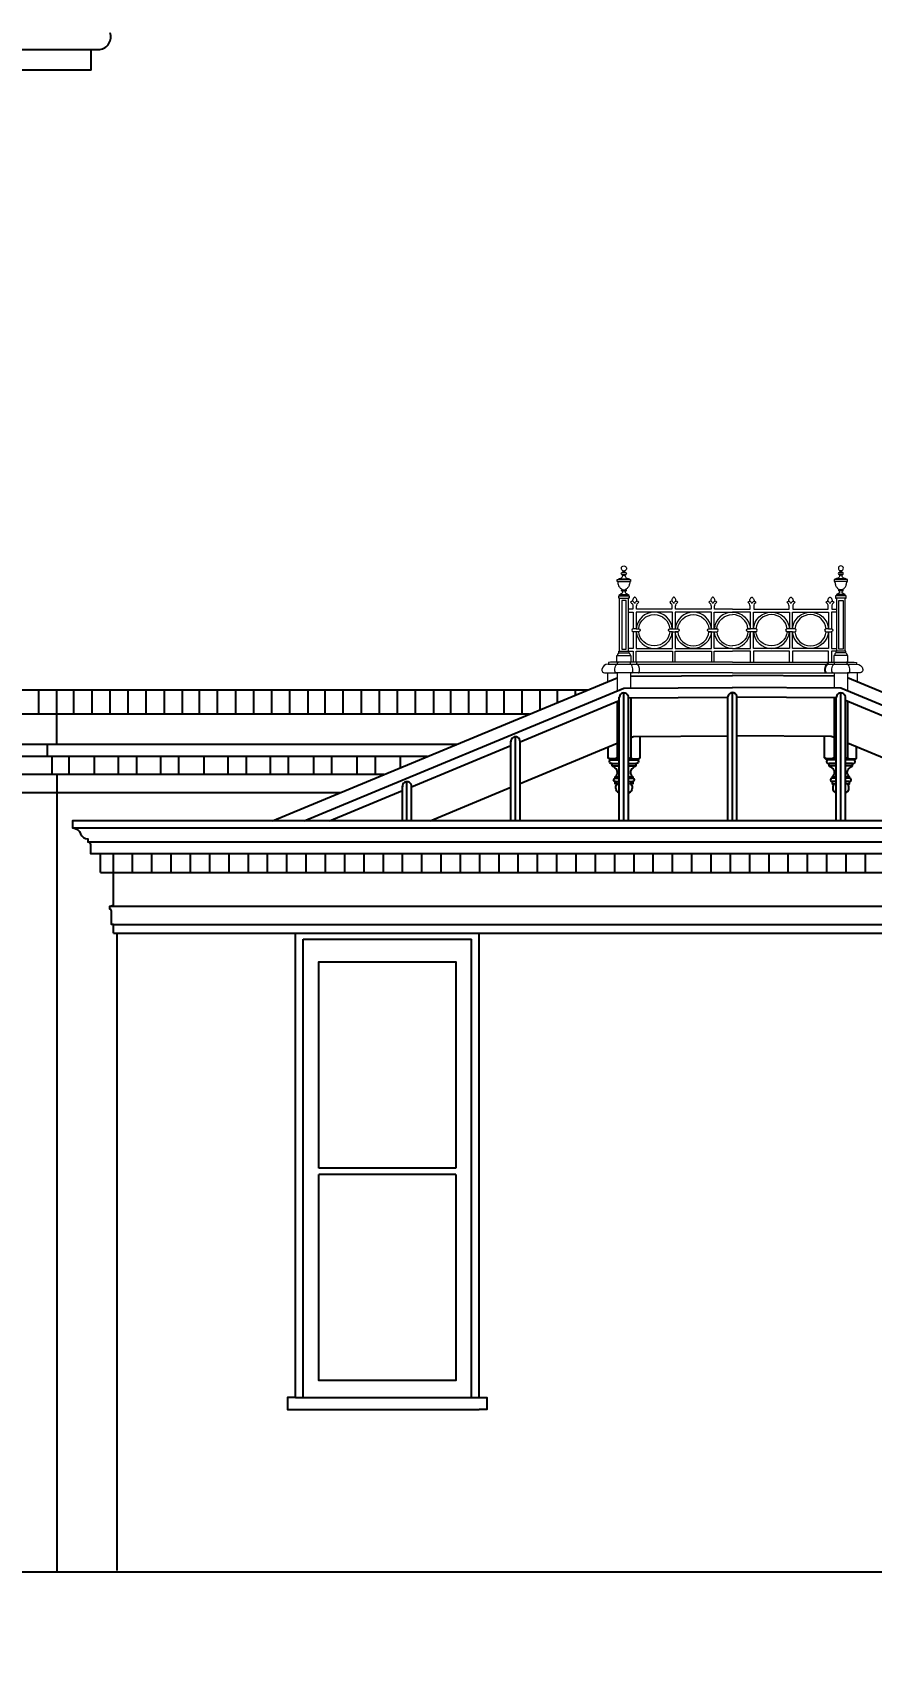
# Model space of a CAD drawing. Header units: millimetres. Extents: x -5841 to 140562, y 1006 to 102310.
# Drawn here: x 37418 to 40897, y 22176 to 28960 of the extents above; entities that cross this region are included whole.
import ezdxf

# ---------------------------------------------------------------- set-up
doc = ezdxf.new("R2010")
doc.units = ezdxf.units.MM
doc.header["$LTSCALE"] = 10
doc.layers.add('40 - Detail Outline', color=142, linetype='Continuous')
doc.layers.add('CONCEPT HOUSE', color=7, linetype='Continuous')
doc.styles.add('1-20', font='romans.shx', dxfattribs={"width": 0.8, "height": 35})
doc.styles.get("Standard").update_dxf_attribs({"font": 'arial.ttf'})
doc.dimstyles.new('1-20', dxfattribs={"dimtxt": 35, "dimasz": 40, "dimexe": 40, "dimexo": 40, "dimgap": 40, "dimtad": 1, "dimdec": 0, "dimzin": 0, "dimdsep": 46, "dimtxsty": '1-20', "dimblk": 'OBLIQUE', "dimcen": 40, "dimdle": 40, "dimclrd": 251, "dimclre": 251, "dimclrt": 251, "dimadec": 0, "dimazin": 0, "dimtfac": 1, "dimtdec": 0, "dimtix": 1, "dimtmove": 1, "dimatfit": 3, "dimfxl": 1, "dimtolj": 1, "dimtzin": 0, "dimlwd": 25, "dimarcsym": 0})
doc.dimstyles.get("Standard").update_dxf_attribs({"dimtxt": 0.18, "dimasz": 0.18, "dimexe": 0.18, "dimexo": 0.0625, "dimgap": 0.09, "dimtad": 0, "dimtih": 1, "dimtoh": 1, "dimdec": 4, "dimzin": 0, "dimdsep": 46, "dimtxsty": 'Standard', "dimcen": 0.09, "dimadec": 0, "dimazin": 0, "dimtfac": 1, "dimtdec": 4, "dimtofl": 0, "dimtmove": 0, "dimatfit": 3, "dimfxl": 1, "dimtolj": 1, "dimtzin": 0, "dimarcsym": 0})

# ---------------------------------------------------------------- blocks, each defined once
blk = doc.blocks.new('*D')
at = {"color": 0}
for p, q in [((14813.8, 14384.4), (14813.8, 14508.2)), ((14813.8, 14508), (15071.8, 14508)), ((15073, 14508), (15331, 14508)), ((15331, 14384.4), (15331, 14508.2))]:
    blk.add_line(p, q, dxfattribs=at)
for points in [[(14813.8, 14508), (14814, 14508), (14814, 14508)], [(15331, 14508), (15330.8, 14508), (15330.8, 14508)]]:
    blk.add_solid(points, dxfattribs=at)
at = {"layer": 'CONCEPT HOUSE', "color": 0}
for p, q in [((62787.2, 65689.7), (62787.2, 58835.1)), ((63893.6, 65649.7), (62747.2, 65649.7)), ((62773.1, 65663.8), (62801.4, 65635.5)), ((62787.2, 62262.4), (62670.6, 62535.3)), ((63893.6, 58875.1), (62747.2, 58875.1)), ((62773.1, 58889.2), (62801.4, 58861)), ((11738.8, 15660), (12011.7, 15776.6)), ((9049.6, 15645.8), (9077.9, 15674.1)), ((9063.8, 15243.5), (9063.8, 15700)), ((14399.6, 15645.8), (14427.9, 15674.1)), ((14413.8, 15243.5), (14413.8, 15700)), ((14453.8, 15660), (9023.8, 15660)), ((7253.9, 14134.3), (6767.7, 14134.3)), ((6793.6, 14148.5), (6821.8, 14120.2)), ((6807.7, 14174.3), (6807.7, 8989.3)), ((6807.7, 11581.8), (6691.1, 11854.8)), ((18838.8, 9698.7), (19111.7, 9815.4)), ((15149.6, 9684.6), (15177.9, 9712.9)), ((15163.8, 9419.3), (15163.8, 9738.7)), ((22499.6, 9684.6), (22527.9, 9712.9)), ((22513.8, 9338.9), (22513.8, 9738.7)), ((15123.8, 9698.7), (22553.8, 9698.7)), ((7253.9, 9029.3), (6767.7, 9029.3)), ((6793.6, 9043.5), (6821.8, 9015.2)), ((9463.8, 7725.3), (9463.8, 6739)), ((22863.8, 7725.3), (22863.8, 6739)), ((16163.8, 6779), (16494.9, 6895.6)), ((9449.6, 6764.8), (9477.9, 6793.1)), ((22849.6, 6764.8), (22877.9, 6793.1)), ((9423.8, 6779), (22903.8, 6779))]:
    blk.add_line(p, q, dxfattribs=at)
at = {"color": 0, "insert": (15072.4, 14508), "char_height": 0.18, "attachment_point": 5}
blk.add_mtext('517.2008', dxfattribs=at)
at = {"layer": 'CONCEPT HOUSE', "color": 0, "char_height": 150, "attachment_point": 5, "rotation": 90}
for s, insert in [('6775', (62670.6, 62262.4)), ('5105', (6691.1, 11581.8))]:
    blk.add_mtext(s, dxfattribs=dict(at, insert=insert))
at = {"layer": 'CONCEPT HOUSE', "color": 0, "char_height": 150, "attachment_point": 5}
for s, insert in [('5350', (11738.8, 15776.6)), ('7350', (18838.8, 9815.4)), ('13400', (16163.8, 6895.6))]:
    blk.add_mtext(s, dxfattribs=dict(at, insert=insert))
blk = doc.blocks.new('_Oblique')
at = {"color": 0}
blk.add_line((-0.35, -0.35), (0.35, 0.35), dxfattribs=at)

msp = doc.modelspace()

# ---------------------------------------------------------------- linework, layer by layer
at = {"color": 140}
for q in [(37699.62598, 25558.15285), (37752.57263, 25478.15285)]:
    msp.add_line((37699.62598, 25478.15285), q, dxfattribs=at)
for points in [[(37752.57263, 25478.15285), (37832.57263, 25478.15285), (37832.57263, 25558.15285)], [(37832.57263, 25478.15285), (37912.57263, 25478.15285), (37912.57263, 25558.15285)], [(37912.57263, 25478.15285), (37992.57263, 25478.15285), (37992.57263, 25558.15285)], [(37992.57263, 25478.15285), (38072.57263, 25478.15285), (38072.57263, 25558.15285)], [(38072.57263, 25478.15285), (38152.57263, 25478.15285), (38152.57263, 25558.15285)], [(38152.57263, 25478.15285), (38232.57263, 25478.15285), (38232.57263, 25558.15285)], [(38232.57263, 25478.15285), (38312.57263, 25478.15285), (38312.57263, 25558.15285)], [(38312.57263, 25478.15285), (38392.57263, 25478.15285), (38392.57263, 25558.15285)], [(38392.57263, 25478.15285), (38472.57263, 25478.15285), (38472.57263, 25558.15285)], [(38472.57263, 25478.15285), (38552.57263, 25478.15285), (38552.57263, 25558.15285)], [(38552.57263, 25478.15285), (38632.57263, 25478.15285), (38632.57263, 25558.15285)], [(38632.57263, 25478.15285), (38712.57263, 25478.15285), (38712.57263, 25558.15285)], [(38712.57263, 25478.15285), (38792.57263, 25478.15285), (38792.57263, 25558.15285)], [(38792.57263, 25478.15285), (38872.57263, 25478.15285), (38872.57263, 25558.15285)], [(38872.57263, 25478.15285), (38952.57263, 25478.15285), (38952.57263, 25558.15285)], [(38952.57263, 25478.15285), (39032.57263, 25478.15285), (39032.57263, 25558.15285)], [(39032.57263, 25478.15285), (39112.57263, 25478.15285), (39112.57263, 25558.15285)], [(39112.57263, 25478.15285), (39192.57263, 25478.15285), (39192.57263, 25558.15285)], [(39192.57263, 25478.15285), (39272.57263, 25478.15285), (39272.57263, 25558.15285)], [(39272.57263, 25478.15285), (39352.57263, 25478.15285), (39352.57263, 25558.15285)], [(39352.57263, 25478.15285), (39432.57263, 25478.15285), (39432.57263, 25558.15285)], [(39432.57263, 25478.15285), (39512.57263, 25478.15285), (39512.57263, 25558.15285)], [(39512.57263, 25478.15285), (39592.57263, 25478.15285), (39592.57263, 25558.15285)], [(39592.57263, 25478.15285), (39672.57263, 25478.15285), (39672.57263, 25558.15285)], [(39672.57263, 25478.15285), (39752.57263, 25478.15285), (39752.57263, 25558.15285)], [(39752.57263, 25478.15285), (39832.57263, 25478.15285), (39832.57263, 25558.15285)], [(39832.57263, 25478.15285), (39912.57263, 25478.15285), (39912.57263, 25558.15285)], [(39912.57263, 25478.15285), (39992.57263, 25478.15285), (39992.57263, 25558.15285)], [(39992.57263, 25478.15285), (40072.57263, 25478.15285), (40072.57263, 25558.15285)], [(40072.57263, 25478.15285), (40152.57263, 25478.15285), (40152.57263, 25558.15285)], [(40152.57263, 25478.15285), (40232.57263, 25478.15285), (40232.57263, 25558.15285)], [(40232.57263, 25478.15285), (40312.57263, 25478.15285), (40312.57263, 25558.15285)], [(40312.57263, 25478.15285), (40392.57263, 25478.15285), (40392.57263, 25558.15285)], [(40392.57263, 25478.15285), (40472.57263, 25478.15285), (40472.57263, 25558.15285)], [(40472.57263, 25478.15285), (40552.57263, 25478.15285), (40552.57263, 25558.15285)], [(40552.57263, 25478.15285), (40632.57263, 25478.15285), (40632.57263, 25558.15285)], [(40632.57263, 25478.15285), (40712.57263, 25478.15285), (40712.57263, 25558.15285)], [(40712.57263, 25478.15285), (40792.57263, 25478.15285), (40792.57263, 25558.15285)], [(40792.57263, 25478.15285), (40872.57263, 25478.15285), (40872.57263, 25558.15285)], [(40872.57263, 25478.15285), (40952.57263, 25478.15285), (40952.57263, 25558.15285)]]:
    msp.add_lwpolyline(points, dxfattribs=at)
at = {"layer": '40 - Detail Outline', "color": 140, "linetype": 'Continuous', "lineweight": 5, "transparency": 33554572}
msp.add_line((39805.06679, 26342.81414), (40835.98434, 26342.81414), dxfattribs=at)
at = {"layer": '40 - Detail Outline', "color": 140, "linetype": 'Continuous', "lineweight": 5, "transparency": 33554687}
for p, q in [((39803.02556, 26306.83696), (39803.02556, 26268.94647)), ((39842.56615, 26306.83696), (39842.56615, 26231.2051)), ((39898.48498, 26306.83696), (39898.48498, 26242.77959)), ((40742.56615, 26306.83696), (40742.56615, 26242.77959)), ((40798.48498, 26306.83696), (40798.48498, 26231.2051)), ((40838.02556, 26306.83696), (40838.02556, 26268.94647))]:
    msp.add_line(p, q, dxfattribs=at)
at = {"layer": '40 - Detail Outline', "color": 140, "ltscale": 10}
for p, q in [((39821.71132, 25930.49628), (39851.524, 25930.49628)), ((39821.71132, 25920.49628), (39851.53099, 25920.49628)), ((39889.74944, 25930.49628), (39919.71132, 25930.49628)), ((39889.75661, 25920.49628), (39919.71132, 25920.49628)), ((40751.30169, 25930.49628), (40721.3398, 25930.49628)), ((40751.29452, 25920.49628), (40721.3398, 25920.49628)), ((40819.3398, 25920.49628), (40789.52014, 25920.49628)), ((40819.3398, 25930.49628), (40789.52713, 25930.49628)), ((39834.46132, 25875.99628), (39851.56208, 25875.99628)), ((39834.46132, 25869.49628), (39851.56662, 25869.49628)), ((39834.46132, 25855.49628), (39851.5764, 25855.49628)), ((39889.56207, 25875.99628), (39906.96132, 25875.99628)), ((39889.56661, 25869.49628), (39906.96132, 25869.49628)), ((39889.5764, 25855.49628), (39906.96132, 25855.49628)), ((40751.48905, 25875.99628), (40734.0898, 25875.99628)), ((40751.48451, 25869.49628), (40734.0898, 25869.49628)), ((40751.47473, 25855.49628), (40734.0898, 25855.49628)), ((40806.5898, 25855.49628), (40789.47472, 25855.49628)), ((40806.5898, 25869.49628), (40789.48451, 25869.49628)), ((40806.5898, 25875.99628), (40789.48905, 25875.99628)), ((39844.46132, 25846.49628), (39851.58269, 25846.49628)), ((40796.5898, 25846.49628), (40789.46843, 25846.49628))]:
    msp.add_line(p, q, dxfattribs=at)
at = {"layer": '40 - Detail Outline', "color": 140, "linetype": 'Continuous', "lineweight": 5, "transparency": 33554572}
for points in [[(39841.52556, 26350.83696), (39841.52556, 26377.83696), (39844.52556, 26377.83696, -0.051099299), (39844.98141, 26382.2857, -0.0649481017), (39846.13648, 26385.61513, -0.1042029418), (39848.1624, 26388.16546, -0.1747045212), (39850.02556, 26388.83696), (39850.02556, 26395.83696), (39852.52556, 26395.83696), (39852.52556, 26615.83696), (39849.02556, 26615.83696), (39849.02556, 26625.83696), (39852.02556, 26625.83696), (39852.02556, 26630.83696), (39856.02556, 26630.83696, -0.1398891526), (39856.53827, 26632.63363, -0.1071181112), (39858.22226, 26634.37249, -0.0542054241), (39859.76386, 26635.17447), (39862.34013, 26636.17784, 0.5881687976), (39863.52556, 26644.83696), (39861.52556, 26646.33696, -0.7207592201), (39863.02556, 26650.83696), (39863.05465, 26650.83696, 0.808511983), (39863.38229, 26652.36679, -0.0280986805), (39861.64312, 26653.2681, -0.106841581), (39853.20145, 26661.08822, -0.082313939), (39847.99666, 26671.96082, -0.0706700049), (39846.02556, 26685.83696), (39843.02556, 26685.83696), (39843.02556, 26692.83696), (39849.02556, 26692.83696), (39849.02556, 26696.83696, 0.0823704031), (39855.6717, 26697.93933, 0.090290397), (39861.04638, 26700.93746, 0.1043382387), (39864.78794, 26705.62203, 0.1170359308), (39866.02556, 26710.83696), (39863.52556, 26710.83696), (39863.52556, 26714.83696, -1), (39863.52556, 26722.83696, 0.1321725158), (39865.1628, 26723.27745, 0.1066644687), (39866.70754, 26724.68276, 0.0833236237), (39867.66437, 26726.64428, 0.0720181087), (39868.02556, 26729.13892, -8.2792156108), (39873.02556, 26729.13892, 0.0720181087), (39873.38675, 26726.64428, 0.0833236237), (39874.34358, 26724.68276, 0.1066644687), (39875.88833, 26723.27745, 0.1321725158), (39877.52556, 26722.83696, -1), (39877.52556, 26714.83696), (39877.52556, 26710.83696), (39875.02556, 26710.83696, 0.1170359308), (39876.26318, 26705.62203, 0.1043382387), (39880.00475, 26700.93746, 0.090290397), (39885.37942, 26697.93933, 0.0823704031), (39892.02556, 26696.83696), (39892.02556, 26692.83696), (39898.02556, 26692.83696), (39898.02556, 26685.83696), (39895.02556, 26685.83696, -0.0706700049), (39893.05446, 26671.96082, -0.082313939), (39887.84968, 26661.08822, -0.106841581), (39879.408, 26653.2681, -0.0280986805), (39877.66884, 26652.36679, 0.8085119831), (39877.99647, 26650.83696), (39878.02556, 26650.83696, -0.7207592201), (39879.52556, 26646.33696), (39877.52556, 26644.83696, 0.5881687976), (39878.71099, 26636.17784), (39881.28726, 26635.17447, -0.0542054241), (39882.82886, 26634.37249, -0.1071181112), (39884.51286, 26632.63363, -0.1398891526), (39885.02556, 26630.83696), (39889.02556, 26630.83696), (39889.02556, 26625.83696), (39892.02556, 26625.83696), (39892.02556, 26615.83696), (39888.52556, 26615.83696), (39888.52556, 26395.83696), (39891.02556, 26395.83696), (39891.02556, 26388.83696, -0.1747045212), (39892.88873, 26388.16546, -0.1042029418), (39894.91465, 26385.61513, -0.0649481017), (39896.06972, 26382.2857, -0.051099299), (39896.52556, 26377.83696), (39899.52556, 26377.83696), (39899.52556, 26350.83696)], [(40799.52556, 26350.83696), (40799.52556, 26377.83696), (40796.52556, 26377.83696, 0.051099299), (40796.06972, 26382.2857, 0.0649481017), (40794.91465, 26385.61513, 0.1042029418), (40792.88873, 26388.16546, 0.1747045212), (40791.02556, 26388.83696), (40791.02556, 26395.83696), (40788.52556, 26395.83696), (40788.52556, 26615.83696), (40792.02556, 26615.83696), (40792.02556, 26625.83696), (40789.02556, 26625.83696), (40789.02556, 26630.83696), (40785.02556, 26630.83696, 0.1398891526), (40784.51286, 26632.63363, 0.1071181112), (40782.82886, 26634.37249, 0.0542054241), (40781.28726, 26635.17447), (40778.71099, 26636.17784, -0.5881687976), (40777.52556, 26644.83696), (40779.52556, 26646.33696, 0.7207592201), (40778.02556, 26650.83696), (40777.99647, 26650.83696, -0.808511983), (40777.66884, 26652.36679, 0.0280986805), (40779.408, 26653.2681, 0.106841581), (40787.84968, 26661.08822, 0.082313939), (40793.05446, 26671.96082, 0.0706700049), (40795.02556, 26685.83696), (40798.02556, 26685.83696), (40798.02556, 26692.83696), (40792.02556, 26692.83696), (40792.02556, 26696.83696, -0.0823704031), (40785.37942, 26697.93933, -0.090290397), (40780.00475, 26700.93746, -0.1043382387), (40776.26318, 26705.62203, -0.1170359308), (40775.02556, 26710.83696), (40777.52556, 26710.83696), (40777.52556, 26714.83696, 1), (40777.52556, 26722.83696, -0.1321725158), (40775.88833, 26723.27745, -0.1066644687), (40774.34358, 26724.68276, -0.0833236237), (40773.38675, 26726.64428, -0.0720181087), (40773.02556, 26729.13892, 8.2792156108), (40768.02556, 26729.13892, -0.0720181087), (40767.66437, 26726.64428, -0.0833236237), (40766.70754, 26724.68276, -0.1066644687), (40765.1628, 26723.27745, -0.1321725158), (40763.52556, 26722.83696, 1), (40763.52556, 26714.83696), (40763.52556, 26710.83696), (40766.02556, 26710.83696, -0.1170359308), (40764.78794, 26705.62203, -0.1043382387), (40761.04638, 26700.93746, -0.090290397), (40755.6717, 26697.93933, -0.0823704031), (40749.02556, 26696.83696), (40749.02556, 26692.83696), (40743.02556, 26692.83696), (40743.02556, 26685.83696), (40746.02556, 26685.83696, 0.0706700049), (40747.99666, 26671.96082, 0.082313939), (40753.20145, 26661.08822, 0.106841581), (40761.64312, 26653.2681, 0.0280986805), (40763.38229, 26652.36679, -0.8085119831), (40763.05465, 26650.83696), (40763.02556, 26650.83696, 0.7207592201), (40761.52556, 26646.33696), (40763.52556, 26644.83696, -0.5881687976), (40762.34013, 26636.17784), (40759.76386, 26635.17447, 0.0542054241), (40758.22226, 26634.37249, 0.1071181112), (40756.53827, 26632.63363, 0.1398891526), (40756.02556, 26630.83696), (40752.02556, 26630.83696), (40752.02556, 26625.83696), (40749.02556, 26625.83696), (40749.02556, 26615.83696), (40752.52556, 26615.83696), (40752.52556, 26395.83696), (40750.02556, 26395.83696), (40750.02556, 26388.83696, 0.1747045212), (40748.1624, 26388.16546, 0.1042029418), (40746.13648, 26385.61513, 0.0649481017), (40744.98141, 26382.2857, 0.051099299), (40744.52556, 26377.83696), (40741.52556, 26377.83696), (40741.52556, 26350.83696)], [(39868.02556, 26729.13892, 0.1207843891), (39873.02556, 26729.13892)], [(40773.02556, 26729.13892, -0.1207843891), (40768.02556, 26729.13892)], [(39861.52556, 26646.33696, 0.1622776602), (39863.02556, 26645.83696)], [(39878.02556, 26645.83696, 0.1622776602), (39879.52556, 26646.33696)], [(40320.52556, 26570.03426), (40247.02556, 26570.03426), (40247.02556, 26582.72341, -0.2759394522), (40256.52556, 26599.03426, 0.1220372986), (40248.52556, 26603.53426, 0.0635642661), (40247.67084, 26610.23043, 0.0765949376), (40245.45018, 26615.38466, 0.1071428056), (40241.75423, 26619.17214, 0.1226218717), (40239.52556, 26620.03215, 0.1226218717), (40237.2969, 26619.17214, 0.1071428056), (40233.60094, 26615.38466, 0.0765949376), (40231.38029, 26610.23043, 0.0635642661), (40230.52556, 26603.53426, 0.1220378131), (40222.52556, 26599.03426, -0.2759394522), (40232.02556, 26582.72341), (40232.02556, 26570.03426), (40085.02556, 26570.03426), (40085.02556, 26582.72341, -0.2759394522), (40094.52556, 26599.03426, 0.1220372986), (40086.52556, 26603.53426, 0.0635642661), (40085.67084, 26610.23043, 0.0765949376), (40083.45018, 26615.38466, 0.1071428056), (40079.75423, 26619.17214, 0.1226218717), (40077.52556, 26620.03215, 0.1226218717), (40075.2969, 26619.17214, 0.1071428056), (40071.60094, 26615.38466, 0.0765949376), (40069.38029, 26610.23043, 0.0635642661), (40068.52556, 26603.53426, 0.1220378131), (40060.52556, 26599.03426, -0.2759394522), (40070.02556, 26582.72341), (40070.02556, 26570.03426), (39923.02556, 26570.03426), (39923.02556, 26582.72341, -0.2759394522), (39932.52556, 26599.03426, 0.1220372986), (39924.52556, 26603.53426, 0.0635642661), (39923.67084, 26610.23043, 0.0765949376), (39921.45018, 26615.38466, 0.1071428056), (39917.75423, 26619.17214, 0.1226218717), (39915.52556, 26620.03215, 0.1226218717), (39913.2969, 26619.17214, 0.1071428056), (39909.60094, 26615.38466, 0.0765949376), (39907.38029, 26610.23043, 0.0635642661), (39906.52556, 26603.53426, 0.1220378131), (39898.52556, 26599.03426, -0.2759394522), (39908.02556, 26582.72341), (39908.02556, 26570.03426), (39888.52556, 26570.03426)], [(39915.52556, 26593.53426, 0.2076086529), (39906.52556, 26603.53426)], [(39915.52556, 26593.53426, -0.2076086529), (39924.52556, 26603.53426)], [(40077.52556, 26593.53426, 0.2076086529), (40068.52556, 26603.53426)], [(40077.52556, 26593.53426, -0.2076086529), (40086.52556, 26603.53426)], [(40239.52556, 26593.53426, 0.2076086529), (40230.52556, 26603.53426)], [(40239.52556, 26593.53426, -0.2076086529), (40248.52556, 26603.53426)], [(40320.52556, 26570.03426), (40394.02556, 26570.03426), (40394.02556, 26582.72341, 0.2759394522), (40384.52556, 26599.03426, -0.1220372986), (40392.52556, 26603.53426, -0.0635642661), (40393.38029, 26610.23043, -0.0765949376), (40395.60094, 26615.38466, -0.1071428056), (40399.2969, 26619.17214, -0.1226218717), (40401.52556, 26620.03215, -0.1226218717), (40403.75423, 26619.17214, -0.1071428056), (40407.45018, 26615.38466, -0.0765949376), (40409.67084, 26610.23043, -0.0635642661), (40410.52556, 26603.53426, -0.1220378131), (40418.52556, 26599.03426, 0.2759394522), (40409.02556, 26582.72341), (40409.02556, 26570.03426), (40556.02556, 26570.03426), (40556.02556, 26582.72341, 0.2759394522), (40546.52556, 26599.03426, -0.1220372986), (40554.52556, 26603.53426, -0.0635642661), (40555.38029, 26610.23043, -0.0765949376), (40557.60094, 26615.38466, -0.1071428056), (40561.2969, 26619.17214, -0.1226218717), (40563.52556, 26620.03215, -0.1226218717), (40565.75423, 26619.17214, -0.1071428056), (40569.45018, 26615.38466, -0.0765949376), (40571.67084, 26610.23043, -0.0635642661), (40572.52556, 26603.53426, -0.1220378131), (40580.52556, 26599.03426, 0.2759394522), (40571.02556, 26582.72341), (40571.02556, 26570.03426), (40718.02556, 26570.03426), (40718.02556, 26582.72341, 0.2759394522), (40708.52556, 26599.03426, -0.1220372986), (40716.52556, 26603.53426, -0.0635642661), (40717.38029, 26610.23043, -0.0765949376), (40719.60094, 26615.38466, -0.1071428056), (40723.2969, 26619.17214, -0.1226218717), (40725.52556, 26620.03215, -0.1226218717), (40727.75423, 26619.17214, -0.1071428056), (40731.45018, 26615.38466, -0.0765949376), (40733.67084, 26610.23043, -0.0635642661), (40734.52556, 26603.53426, -0.1220378131), (40742.52556, 26599.03426, 0.2759394522), (40733.02556, 26582.72341), (40733.02556, 26570.03426), (40752.52556, 26570.03426)], [(40401.52556, 26593.53426, 0.2076086529), (40392.52556, 26603.53426)], [(40401.52556, 26593.53426, -0.2076086529), (40410.52556, 26603.53426)], [(40563.52556, 26593.53426, 0.2076086529), (40554.52556, 26603.53426)], [(40563.52556, 26593.53426, -0.2076086529), (40572.52556, 26603.53426)], [(40725.52556, 26593.53426, 0.2076086529), (40716.52556, 26603.53426)], [(40725.52556, 26593.53426, -0.2076086529), (40734.52556, 26603.53426)], [(40763.02556, 26645.83696, -0.1622776602), (40761.52556, 26646.33696)], [(40779.52556, 26646.33696, -0.1622776602), (40778.02556, 26645.83696)], [(39888.52556, 26558.03426), (39909.52556, 26558.03426), (39909.52556, 26489.03426, 1), (39909.52556, 26477.03426), (39909.52556, 26408.03426), (39888.52556, 26408.03426)], [(40320.52556, 26408.03426), (40245.52556, 26408.03426), (40245.52556, 26477.03426), (40255.80308, 26477.03426, 1), (40255.80308, 26489.03426), (40245.52556, 26489.03426), (40245.52556, 26558.03426), (40320.52556, 26558.03426)], [(40320.52556, 26558.03426, 0.3909468838), (40245.76595, 26489.03426), (40255.80308, 26489.03426, -0.3873907065), (40320.52556, 26548.03426)], [(40320.52556, 26558.03426, -0.3909468838), (40395.28518, 26489.03426), (40385.24805, 26489.03426, 0.3873907065), (40320.52556, 26548.03426)], [(40320.52556, 26408.03426), (40395.52556, 26408.03426), (40395.52556, 26477.03426), (40385.24805, 26477.03426, -1), (40385.24805, 26489.03426), (40395.52556, 26489.03426), (40395.52556, 26558.03426), (40320.52556, 26558.03426)], [(40752.52556, 26558.03426), (40731.52556, 26558.03426), (40731.52556, 26489.03426, -1), (40731.52556, 26477.03426), (40731.52556, 26408.03426), (40752.52556, 26408.03426)], [(40320.52556, 26408.03426, -0.3909468838), (40245.76595, 26477.03426), (40255.80308, 26477.03426, 0.3873907065), (40320.52556, 26418.03426, 0.3873907065)], [(40320.52556, 26408.03426, 0.3909468838), (40395.28518, 26477.03426), (40385.24805, 26477.03426, -0.3873907065), (40320.52556, 26418.03426, -0.3873907065)]]:
    msp.add_lwpolyline(points, format="xyb", dxfattribs=at)
for points in [[(39846.02556, 26685.83696), (39895.02556, 26685.83696)], [(39849.02556, 26696.83696), (39892.02556, 26696.83696)], [(39849.02556, 26692.83696), (39892.02556, 26692.83696)], [(39863.52556, 26722.83696), (39877.52556, 26722.83696)], [(39877.52556, 26722.83696), (39863.52556, 26722.83696)], [(39863.52556, 26714.83696), (39877.52556, 26714.83696)], [(39863.52556, 26714.83696), (39877.52556, 26714.83696)], [(39866.02556, 26710.83696), (39875.02556, 26710.83696)], [(40795.02556, 26685.83696), (40746.02556, 26685.83696)], [(40792.02556, 26696.83696), (40749.02556, 26696.83696)], [(40792.02556, 26692.83696), (40749.02556, 26692.83696)], [(40777.52556, 26722.83696), (40763.52556, 26722.83696)], [(40763.52556, 26722.83696), (40777.52556, 26722.83696)], [(40777.52556, 26714.83696), (40763.52556, 26714.83696)], [(40777.52556, 26714.83696), (40763.52556, 26714.83696)], [(40775.02556, 26710.83696), (40766.02556, 26710.83696)], [(39852.02556, 26625.83696), (39889.02556, 26625.83696)], [(39852.52556, 26615.83696), (39888.52556, 26615.83696)], [(39856.02556, 26630.83696), (39885.02556, 26630.83696)], [(39863.02556, 26645.83696), (39878.02556, 26645.83696)], [(39863.05465, 26650.83696), (39877.99647, 26650.83696)], [(40789.02556, 26625.83696), (40752.02556, 26625.83696)], [(40788.52556, 26615.83696), (40752.52556, 26615.83696)], [(40785.02556, 26630.83696), (40756.02556, 26630.83696)], [(40778.02556, 26645.83696), (40763.02556, 26645.83696)], [(40777.99647, 26650.83696), (40763.05465, 26650.83696)], [(39921.52556, 26489.03426), (39909.52556, 26489.03426)], [(39921.52556, 26477.03426), (39909.52556, 26477.03426)], [(40071.52556, 26489.03426), (40083.52556, 26489.03426)], [(40071.52556, 26477.03426), (40083.52556, 26477.03426)], [(40233.52556, 26489.03426), (40245.52556, 26489.03426)], [(40233.52556, 26477.03426), (40245.52556, 26477.03426)], [(40407.52556, 26489.03426), (40395.52556, 26489.03426)], [(40407.52556, 26477.03426), (40395.52556, 26477.03426)], [(40569.52556, 26489.03426), (40557.52556, 26489.03426)], [(40569.52556, 26477.03426), (40557.52556, 26477.03426)], [(40719.52556, 26489.03426), (40731.52556, 26489.03426)], [(40719.52556, 26477.03426), (40731.52556, 26477.03426)], [(39852.52556, 26395.83696), (39888.52556, 26395.83696)], [(39888.52556, 26396.03426), (39909.52556, 26396.03426), (39909.52556, 26351.03426)], [(39921.52556, 26351.03426), (39921.52556, 26396.03426), (40071.52556, 26396.03426), (40071.52556, 26351.03426)], [(40083.52556, 26351.03426), (40083.52556, 26396.03426), (40233.52556, 26396.03426), (40233.52556, 26351.03426)], [(40245.52556, 26351.03426), (40245.52556, 26396.03426), (40320.52556, 26396.03426)], [(40395.52556, 26351.03426), (40395.52556, 26396.03426), (40320.52556, 26396.03426)], [(40557.52556, 26351.03426), (40557.52556, 26396.03426), (40407.52556, 26396.03426), (40407.52556, 26351.03426)], [(40719.52556, 26351.03426), (40719.52556, 26396.03426), (40569.52556, 26396.03426), (40569.52556, 26351.03426)], [(40752.52556, 26396.03426), (40731.52556, 26396.03426), (40731.52556, 26351.03426)], [(40788.52556, 26395.83696), (40752.52556, 26395.83696)], [(39844.52556, 26377.83696), (39896.52556, 26377.83696)], [(39850.02556, 26388.83696), (39891.02556, 26388.83696)], [(40796.52556, 26377.83696), (40744.52556, 26377.83696)], [(40791.02556, 26388.83696), (40750.02556, 26388.83696)]]:
    msp.add_lwpolyline(points, dxfattribs=at)
for points in [[(39861.5287, 26404.83696), (39879.52556, 26404.83696), (39879.52556, 26606.83696), (39861.5287, 26606.83696)], [(40779.52243, 26404.83696), (40761.52556, 26404.83696), (40761.52556, 26606.83696), (40779.52243, 26606.83696)]]:
    msp.add_lwpolyline(points, close=True, dxfattribs=at)
for points in [[(40071.52556, 26489.03426), (40071.52556, 26558.03426), (39921.52556, 26558.03426), (39921.52556, 26489.03426), (39931.80308, 26489.03426, -1), (39931.80308, 26477.03426), (39921.52556, 26477.03426), (39921.52556, 26408.03426), (40071.52556, 26408.03426), (40071.52556, 26477.03426), (40061.24805, 26477.03426, -1), (40061.24805, 26489.03426)], [(39921.76595, 26489.03426), (39931.80308, 26489.03426, -0.9115842887), (40061.24805, 26489.03426), (40071.28518, 26489.03426, 0.922958207)], [(40233.52556, 26477.03426), (40223.24805, 26477.03426, -1), (40223.24805, 26489.03426), (40233.52556, 26489.03426), (40233.52556, 26558.03426), (40083.52556, 26558.03426), (40083.52556, 26489.03426), (40093.80308, 26489.03426, -1), (40093.80308, 26477.03426), (40083.52556, 26477.03426), (40083.52556, 26408.03426), (40233.52556, 26408.03426)], [(40083.76595, 26489.03426), (40093.80308, 26489.03426, -0.9115842887), (40223.24805, 26489.03426), (40233.28518, 26489.03426, 0.922958207)], [(40407.52556, 26477.03426), (40417.80308, 26477.03426, 1), (40417.80308, 26489.03426), (40407.52556, 26489.03426), (40407.52556, 26558.03426), (40557.52556, 26558.03426), (40557.52556, 26489.03426), (40547.24805, 26489.03426, 1), (40547.24805, 26477.03426), (40557.52556, 26477.03426), (40557.52556, 26408.03426), (40407.52556, 26408.03426)], [(40557.28518, 26489.03426), (40547.24805, 26489.03426, 0.9115842887), (40417.80308, 26489.03426), (40407.76595, 26489.03426, -0.922958207)], [(40569.52556, 26489.03426), (40569.52556, 26558.03426), (40719.52556, 26558.03426), (40719.52556, 26489.03426), (40709.24805, 26489.03426, 1), (40709.24805, 26477.03426), (40719.52556, 26477.03426), (40719.52556, 26408.03426), (40569.52556, 26408.03426), (40569.52556, 26477.03426), (40579.80308, 26477.03426, 1), (40579.80308, 26489.03426)], [(40719.28518, 26489.03426), (40709.24805, 26489.03426, 0.9115842887), (40579.80308, 26489.03426), (40569.76595, 26489.03426, -0.922958207)], [(40071.28518, 26477.03426), (40061.24805, 26477.03426, -0.9115842887), (39931.80308, 26477.03426), (39921.76595, 26477.03426, 0.922958207)], [(40233.28518, 26477.03426, -0.922958207), (40083.76595, 26477.03426), (40093.80308, 26477.03426, 0.9115842887), (40223.24805, 26477.03426)], [(40407.76595, 26477.03426, 0.922958207), (40557.28518, 26477.03426), (40547.24805, 26477.03426, -0.9115842887), (40417.80308, 26477.03426)], [(40569.76595, 26477.03426), (40579.80308, 26477.03426, 0.9115842887), (40709.24805, 26477.03426), (40719.28518, 26477.03426, -0.922958207)]]:
    msp.add_lwpolyline(points, format="xyb", close=True, dxfattribs=at)
at = {"layer": '40 - Detail Outline', "color": 140, "linetype": 'Continuous', "lineweight": 5, "transparency": 33554687}
for points in [[(40320.52556, 26350.83696), (39815.52556, 26350.83696), (39806.92088, 26349.9312, 0.3838189495), (39806.02556, 26348.9367), (39806.02556, 26343.81329, -0.402186509), (39805.06679, 26342.81414, 0.3443190281), (39779.26594, 26320.88552, 0.4750438033), (39790.71569, 26306.83696), (39791.77556, 26306.83696), (39842.56615, 26306.83696)], [(40320.52556, 26350.83696), (40825.52556, 26350.83696), (40834.13025, 26349.9312, -0.3838189495), (40835.02556, 26348.9367), (40835.02556, 26343.81329, 0.402186509), (40835.98434, 26342.81414, -0.3443190281), (40861.78519, 26320.88552, -0.4750438033), (40850.33543, 26306.83696), (40849.27556, 26306.83696), (40798.48498, 26306.83696)]]:
    msp.add_lwpolyline(points, format="xyb", dxfattribs=at)
for points in [[(40320.52556, 26306.83696), (39837.68484, 26306.83696)], [(40320.52556, 26306.83696), (40803.36629, 26306.83696)]]:
    msp.add_lwpolyline(points, dxfattribs=at)
at = {"layer": '40 - Detail Outline', "color": 140, "ltscale": 10}
for points in [[(39898.67074, 26202.77955), (39898.67074, 25956.49628)], [(40742.38039, 26202.77955), (40742.38039, 25956.49628)], [(39804.9766, 26172.33932), (39804.9766, 26172.70213)], [(39842.75191, 26188.26495), (39842.75191, 25956.49628)], [(40798.29922, 26188.26495), (40798.29922, 25956.49628)], [(40836.07452, 26172.33932), (40836.07452, 26172.70213)], [(39816.71132, 25946.49628), (39851.52556, 25946.49628)], [(39889.52556, 25946.49628), (39924.71132, 25946.49628)], [(40751.52556, 25946.49628), (40716.3398, 25946.49628)], [(40824.3398, 25946.49628), (40789.52556, 25946.49628)]]:
    msp.add_lwpolyline(points, dxfattribs=at)
for points in [[(39818.4766, 25946.54055), (39818.4766, 25946.54055, -0.0745643078), (39813.14842, 25947.33958, -0.0851656369), (39808.93066, 25949.46948, -0.1062413716), (39805.93081, 25952.87907, -0.1281624284), (39804.9766, 25956.54054), (39804.9766, 25999.15657)], [(39924.71132, 25946.49628), (39924.71132, 25946.49628, 0.0745643078), (39930.0395, 25947.29531, 0.0851656369), (39934.25727, 25949.42521, 0.1062413716), (39937.25712, 25952.8348, 0.1281624284), (39938.21132, 25956.49628), (39938.21132, 26043.19711)], [(40716.3398, 25946.49628), (40716.3398, 25946.49628, -0.0745643078), (40711.01162, 25947.29531, -0.0851656369), (40706.79386, 25949.42521, -0.1062413716), (40703.794, 25952.8348, -0.1281624284), (40702.8398, 25956.49628), (40702.8398, 26043.19711)], [(40822.57452, 25946.54055), (40822.57452, 25946.54055, 0.0745643078), (40827.9027, 25947.33958, 0.0851656369), (40832.12046, 25949.46948, 0.1062413716), (40835.12032, 25952.87907, 0.1281624284), (40836.07452, 25956.54054), (40836.07452, 25999.15657)], [(39842.75191, 25956.49628, -0.2192991817), (39841.74413, 25954.30905, -0.0920024145), (39836.96132, 25951.54653, -0.0487064202), (39831.06939, 25950.0862, -0.0364213301), (39822.98162, 25949.49628, -0.0364213301), (39814.89384, 25950.0862, -0.0487064202), (39809.00191, 25951.54653, -0.0592398197), (39805.79728, 25953.12881)], [(39851.60965, 25807.90941, -0.3246962581), (39836.96132, 25829.99628, -0.2629927175), (39844.46132, 25846.49628), (39834.46132, 25846.49628), (39834.46132, 25855.49628, -0.9642857143), (39834.46132, 25869.49628), (39834.46132, 25875.99628, 0.5203923714), (39834.46132, 25911.99628, 0.1086170668), (39821.71132, 25920.49628), (39821.71132, 25930.49628), (39816.71132, 25930.49628, -0.75), (39816.71132, 25946.49628)], [(39842.75191, 25956.49628, 0.2625783558), (39843.88745, 25954.48307, 0.0804430385), (39851.50938, 25951.41108)], [(39924.71132, 25946.49628, -0.75), (39924.71132, 25930.49628), (39919.71132, 25930.49628), (39919.71132, 25920.49628, 0.1086170668), (39906.96132, 25911.99628, 0.5203923714), (39906.96132, 25875.99628), (39906.96132, 25869.49628, -0.9642857143), (39906.96132, 25855.49628), (39906.96132, 25846.49628), (39896.96132, 25846.49628, -0.2629927175), (39904.46132, 25829.99628, -0.3273520628), (39889.6097, 25807.83464)], [(39889.73447, 25951.37128, 0.0822362953), (39897.5352, 25954.48307, 0.2625783558), (39898.67074, 25956.49628)], [(39898.67074, 25956.49628, 0.2192991817), (39899.67852, 25954.30905, 0.0920024145), (39904.46132, 25951.54653, 0.0487064202), (39910.35326, 25950.0862, 0.0364213301), (39918.44103, 25949.49628, 0.0364213301), (39926.5288, 25950.0862, 0.0487064202), (39932.42074, 25951.54653, 0.0920024145), (39937.20354, 25954.30905, 0.2192991817), (39938.21132, 25956.49628)], [(40742.38039, 25956.49628, -0.2192991817), (40741.37261, 25954.30905, -0.0920024145), (40736.5898, 25951.54653, -0.0487064202), (40730.69787, 25950.0862, -0.0364213301), (40722.61009, 25949.49628, -0.0364213301), (40714.52232, 25950.0862, -0.0487064202), (40708.63039, 25951.54653, -0.0920024145), (40703.84758, 25954.30905, -0.2192991817), (40702.8398, 25956.49628)], [(40716.3398, 25946.49628, 0.75), (40716.3398, 25930.49628), (40721.3398, 25930.49628), (40721.3398, 25920.49628, -0.1086170668), (40734.0898, 25911.99628, -0.5203923714), (40734.0898, 25875.99628), (40734.0898, 25869.49628, 0.9642857143), (40734.0898, 25855.49628), (40734.0898, 25846.49628), (40744.0898, 25846.49628, 0.2629927175), (40736.5898, 25829.99628, 0.3273520628), (40751.44142, 25807.83464)], [(40751.31665, 25951.37128, -0.0822362953), (40743.51593, 25954.48307, -0.2625783558), (40742.38039, 25956.49628)], [(40789.44147, 25807.90941, 0.3246962581), (40804.0898, 25829.99628, 0.2629927175), (40796.5898, 25846.49628), (40806.5898, 25846.49628), (40806.5898, 25855.49628, 0.9642857143), (40806.5898, 25869.49628), (40806.5898, 25875.99628, -0.5203923714), (40806.5898, 25911.99628, -0.1086170668), (40819.3398, 25920.49628), (40819.3398, 25930.49628), (40824.3398, 25930.49628, 0.75), (40824.3398, 25946.49628)], [(40798.29922, 25956.49628, -0.2625783558), (40797.16368, 25954.48307, -0.0804430385), (40789.54174, 25951.41108)], [(40798.29922, 25956.49628, 0.2192991817), (40799.307, 25954.30905, 0.0920024145), (40804.0898, 25951.54653, 0.0487064202), (40809.98174, 25950.0862, 0.0364213301), (40818.06951, 25949.49628, 0.0364213301), (40826.15728, 25950.0862, 0.0487064202), (40832.04922, 25951.54653, 0.0592398197), (40835.25385, 25953.12881)]]:
    msp.add_lwpolyline(points, format="xyb", dxfattribs=at)
at = {"layer": '40 - Detail Outline', "color": 140, "linetype": 'Continuous', "lineweight": 5, "transparency": 33554687}
for points, weights, knots in [([(39838.10879, 26306.83696), (39837.89681, 26306.83696), (39837.68484, 26306.83696), (39835.46351, 26306.83696), (39834.06015, 26311.14167), (39832.65679, 26315.44639), (39833.10494, 26320.88552), (39834.83871, 26341.92843), (39843.42528, 26342.81414), (39843.80879, 26342.85369), (39843.80879, 26343.81329), (39843.80879, 26346.37499), (39843.80879, 26348.9367), (39843.80879, 26349.83696), (39844.16691, 26349.9312), (39845.88785, 26350.38408), (39847.60879, 26350.83696)], [1, 1, 1, 0.903262169747, 1, 0.903262169747, 1, 0.788020204157, 1, 0.721534869368, 1, 1, 1, 0.743197411366, 1, 1, 1], [0, 0, 0, 1, 1, 1.8869681507, 1.8869681507, 2.7739363014, 2.7739363014, 4.1003558321, 4.1003558321, 5.6299153375, 5.6299153375, 6.6299153375, 6.6299153375, 8.0958347255, 8.0958347255, 9.0958347255, 9.0958347255, 9.0958347255]), ([(39902.94234, 26306.83696), (39903.15431, 26306.83696), (39903.36629, 26306.83696), (39905.58762, 26306.83696), (39906.99097, 26311.14167), (39908.39433, 26315.44639), (39907.94619, 26320.88552), (39906.21241, 26341.92843), (39897.62585, 26342.81414), (39897.24234, 26342.85369), (39897.24234, 26343.81329), (39897.24234, 26346.37499), (39897.24234, 26348.9367), (39897.24234, 26349.83696), (39896.88421, 26349.9312), (39895.16327, 26350.38408), (39893.44234, 26350.83696)], [1, 1, 1, 0.903262169747, 1, 0.903262169747, 1, 0.788020204157, 1, 0.721534869368, 1, 1, 1, 0.743197411366, 1, 1, 1], [0, 0, 0, 1, 1, 1.8869681507, 1.8869681507, 2.7739363014, 2.7739363014, 4.1003558321, 4.1003558321, 5.6299153375, 5.6299153375, 6.6299153375, 6.6299153375, 8.0958347255, 8.0958347255, 9.0958347255, 9.0958347255, 9.0958347255]), ([(39930.72159, 26306.83136), (39932.94292, 26306.83136), (39934.34628, 26311.13607), (39935.74964, 26315.44079), (39935.30149, 26320.87992), (39933.56772, 26341.92283), (39924.98115, 26342.80854), (39924.59764, 26342.8481), (39924.59764, 26343.80769), (39924.59764, 26346.36939), (39924.59764, 26348.9311), (39924.59764, 26349.83136), (39924.23952, 26349.9256), (39922.51858, 26350.37848), (39920.79764, 26350.83136)], [1, 0.903262169747, 1, 0.903262169747, 1, 0.788020204157, 1, 0.721534869369, 1, 1, 1, 0.743197411372, 1, 1, 1], [0, 0, 0, 0.8869681507, 0.8869681507, 1.7739363014, 1.7739363014, 3.1003558321, 3.1003558321, 4.6299153375, 4.6299153375, 5.6299153375, 5.6299153375, 7.0958347255, 7.0958347255, 8.0958347255, 8.0958347255, 8.0958347255]), ([(40738.10879, 26306.83696), (40737.89681, 26306.83696), (40737.68484, 26306.83696), (40735.46351, 26306.83696), (40734.06015, 26311.14167), (40732.65679, 26315.44639), (40733.10494, 26320.88552), (40734.83871, 26341.92843), (40743.42528, 26342.81414), (40743.80879, 26342.85369), (40743.80879, 26343.81329), (40743.80879, 26346.37499), (40743.80879, 26348.9367), (40743.80879, 26349.83696), (40744.16691, 26349.9312), (40745.88785, 26350.38408), (40747.60879, 26350.83696)], [1, 1, 1, 0.903262169747, 1, 0.903262169747, 1, 0.788020204157, 1, 0.721534869368, 1, 1, 1, 0.743197411366, 1, 1, 1], [0, 0, 0, 1, 1, 1.8869681507, 1.8869681507, 2.7739363014, 2.7739363014, 4.1003558321, 4.1003558321, 5.6299153375, 5.6299153375, 6.6299153375, 6.6299153375, 8.0958347255, 8.0958347255, 9.0958347255, 9.0958347255, 9.0958347255]), ([(40802.94234, 26306.83696), (40803.15431, 26306.83696), (40803.36629, 26306.83696), (40805.58762, 26306.83696), (40806.99097, 26311.14167), (40808.39433, 26315.44639), (40807.94619, 26320.88552), (40806.21241, 26341.92843), (40797.62585, 26342.81414), (40797.24234, 26342.85369), (40797.24234, 26343.81329), (40797.24234, 26346.37499), (40797.24234, 26348.9367), (40797.24234, 26349.83696), (40796.88421, 26349.9312), (40795.16327, 26350.38408), (40793.44234, 26350.83696)], [1, 1, 1, 0.903262169747, 1, 0.903262169747, 1, 0.788020204157, 1, 0.721534869368, 1, 1, 1, 0.743197411366, 1, 1, 1], [0, 0, 0, 1, 1, 1.8869681507, 1.8869681507, 2.7739363014, 2.7739363014, 4.1003558321, 4.1003558321, 5.6299153375, 5.6299153375, 6.6299153375, 6.6299153375, 8.0958347255, 8.0958347255, 9.0958347255, 9.0958347255, 9.0958347255])]:
    msp.add_rational_spline(points, weights, degree=2, knots=knots, dxfattribs=at)
at = {"layer": '40 - Detail Outline', "color": 140, "linetype": 'Continuous'}
msp.add_rational_spline([(40710.32953, 26306.83136), (40708.1082, 26306.83136), (40706.70485, 26311.13607), (40705.30149, 26315.44079), (40705.74963, 26320.87992), (40707.48341, 26341.92283), (40716.06997, 26342.80854), (40716.45348, 26342.8481), (40716.45348, 26343.80769), (40716.45348, 26346.36939), (40716.45348, 26348.9311), (40716.45348, 26349.83136), (40716.81161, 26349.9256), (40718.53255, 26350.37848), (40720.25348, 26350.83136)], [1, 0.903262169747, 1, 0.903262169747, 1, 0.788020204157, 1, 0.721534869369, 1, 1, 1, 0.743197411372, 1, 1, 1], degree=2, knots=[0, 0, 0, 0.8869681507, 0.8869681507, 1.7739363014, 1.7739363014, 3.1003558321, 3.1003558321, 4.6299153375, 4.6299153375, 5.6299153375, 5.6299153375, 7.0958347255, 7.0958347255, 8.0958347255, 8.0958347255, 8.0958347255], dxfattribs=at)
at = {"layer": 'CONCEPT HOUSE', "color": 140, "ltscale": 10}
for p, q in [((30892.01181, 28890.22229), (37696.75053, 28890.22229)), ((37660.86896, 28804.39367), (30892.01181, 28804.39367)), ((39719.99081, 26234.55235), (37218.02556, 26234.55235)), ((37518.02556, 26009.55235), (37518.02556, 26234.55235)), ((39851.52556, 25693.33198), (39851.52556, 26205.68799)), ((39870.52556, 25693.33198), (39870.52556, 26223.34595)), ((39889.52556, 25693.33198), (39889.52556, 26205.68799)), ((40301.52556, 25693.33198), (40301.52556, 26208.60516)), ((40320.52556, 25693.33198), (40320.52556, 26224.7872)), ((40339.52556, 25693.33198), (40339.52556, 26208.60516)), ((40751.52556, 25693.33198), (40751.52556, 26205.68799)), ((40770.52556, 25693.33198), (40770.52556, 26223.34595)), ((40789.52556, 25693.33198), (40789.52556, 26205.68799)), ((39478.56946, 26134.55235), (37218.02556, 26134.55235)), ((39176.79276, 26009.55235), (37218.02556, 26009.55235)), ((37478.02556, 26009.55235), (37478.02556, 25959.55235)), ((39401.52556, 25693.33198), (39401.52556, 26023.75063)), ((39420.52556, 25693.33198), (39420.52556, 26041.40858)), ((39439.52556, 25693.33198), (39439.52556, 26023.75063)), ((39056.08208, 25959.55235), (37236.73726, 25959.55235)), ((37498.02556, 25959.55235), (37498.02556, 25884.55235)), ((38875.01607, 25884.55235), (37236.73726, 25884.55235)), ((37518.02556, 25884.55235), (37518.02556, 22579.53498)), ((38970.52556, 25693.33198), (38970.52556, 25855.01248)), ((38693.95005, 25809.55235), (37218.02556, 25809.55235)), ((38951.52556, 25693.33198), (38951.52556, 25837.35453)), ((38989.52556, 25693.33198), (38989.52556, 25837.35453)), ((37768.02556, 25227.90091), (42873.02556, 25227.90091)), ((37768.02556, 22584.59783), (37768.02556, 25227.90091)), ((38507.52556, 23302.90091), (38507.52556, 25227.90091)), ((38539.52556, 25202.90091), (39238.52556, 25202.90091)), ((38539.52556, 23302.90091), (38539.52556, 25202.90091)), ((39238.52556, 23302.90091), (39238.52556, 25202.90091)), ((39270.52556, 23302.90091), (39270.52556, 25227.90091)), ((39173.52556, 24253.40091), (38604.52556, 24253.40091)), ((39173.52556, 24227.40091), (38604.52556, 24227.40091)), ((38507.52556, 23302.90091), (39270.52556, 23302.90091)), ((38507.52556, 23252.90091), (39270.52556, 23252.90091)), ((30892.01181, 22579.53498), (44659.12455, 22579.53498))]:
    msp.add_line(p, q, dxfattribs=at)
at = {"layer": 'CONCEPT HOUSE', "color": 140, "ltscale": 10, "transparency": 33554559}
for p, q in [((37443.02556, 26134.60882), (37443.02556, 26234.55235)), ((37589.16261, 26134.60882), (37589.16261, 26234.55235)), ((37664.16261, 26134.60882), (37664.16261, 26234.55235)), ((37739.16261, 26134.60882), (37739.16261, 26234.55235)), ((37814.16261, 26134.60882), (37814.16261, 26234.55235)), ((37889.16261, 26134.60882), (37889.16261, 26234.55235)), ((37964.16261, 26134.60882), (37964.16261, 26234.55235)), ((38039.16261, 26134.60882), (38039.16261, 26234.55235)), ((38110.29966, 26134.60882), (38110.29966, 26234.55235)), ((38185.29966, 26134.60882), (38185.29966, 26234.55235)), ((38260.29966, 26134.60882), (38260.29966, 26234.55235)), ((38335.29966, 26134.60882), (38335.29966, 26234.55235)), ((38410.29966, 26134.60882), (38410.29966, 26234.55235)), ((38485.29966, 26134.60882), (38485.29966, 26234.55235)), ((38560.29966, 26134.60882), (38560.29966, 26234.55235)), ((38631.43672, 26134.60882), (38631.43672, 26234.55235)), ((38706.43672, 26134.60882), (38706.43672, 26234.55235)), ((38781.43672, 26134.60882), (38781.43672, 26234.55235)), ((38856.43672, 26134.60882), (38856.43672, 26234.55235)), ((38931.43672, 26134.60882), (38931.43672, 26234.55235)), ((39006.43672, 26134.60882), (39006.43672, 26234.55235)), ((39081.43672, 26134.60882), (39081.43672, 26234.55235)), ((39152.57377, 26134.60882), (39152.57377, 26234.55235)), ((39227.57377, 26134.60882), (39227.57377, 26234.55235)), ((39302.57377, 26134.60882), (39302.57377, 26234.55235)), ((39373.71082, 26134.60882), (39373.71082, 26234.55235)), ((39448.71082, 26134.60882), (39448.71082, 26234.55235)), ((39523.71082, 26153.25051), (39523.71082, 26234.55235)), ((39594.84787, 26182.71644), (39594.84787, 26234.55235)), ((39669.84787, 26213.78246), (39669.84787, 26234.55235)), ((37568.02556, 25959.55235), (37568.02556, 25884.55235)), ((37673.02556, 25959.55235), (37673.02556, 25884.55235)), ((37773.02556, 25959.55235), (37773.02556, 25884.55235)), ((37848.02556, 25959.55235), (37848.02556, 25884.55235)), ((37948.02556, 25959.55235), (37948.02556, 25884.55235)), ((38023.02556, 25959.55235), (38023.02556, 25884.55235)), ((38128.02556, 25959.55235), (38128.02556, 25884.55235)), ((38228.02556, 25959.55235), (38228.02556, 25884.55235)), ((38303.02556, 25959.55235), (38303.02556, 25884.55235)), ((38403.02556, 25959.55235), (38403.02556, 25884.55235)), ((38478.02556, 25959.55235), (38478.02556, 25884.55235)), ((38583.02556, 25959.55235), (38583.02556, 25884.55235)), ((38658.02556, 25959.55235), (38658.02556, 25884.55235)), ((38763.02556, 25959.55235), (38763.02556, 25884.55235)), ((38838.02556, 25959.55235), (38838.02556, 25884.55235)), ((38943.02556, 25959.55235), (38943.02556, 25912.7228))]:
    msp.add_line(p, q, dxfattribs=at)
at = {"layer": 'CONCEPT HOUSE', "color": 140, "ltscale": 10}
for points in [[(37660.86896, 28804.39367), (37660.86896, 28890.22229)], [(38413.36927, 25693.33198), (39842.56615, 26285.32471)], [(39898.48498, 26292.95847), (40320.52556, 26295.54352)], [(40742.56615, 26292.95847), (40320.52556, 26295.54352)], [(42227.68186, 25693.33198), (40798.48498, 26285.32471)], [(38544.02556, 25693.33198), (39870.52556, 26242.78627), (40320.52556, 26245.54259)], [(39439.52556, 26020.96454), (39851.52556, 26191.62053)], [(39889.52556, 26202.9019), (40301.52556, 26205.42546)], [(42097.02556, 25693.33198), (40770.52556, 26242.78627), (40320.52556, 26245.54259)], [(40751.52556, 26202.9019), (40339.52556, 26205.42546)], [(41201.52556, 26020.96454), (40789.52556, 26191.62053)], [(38989.52556, 25834.56844), (39401.52556, 26005.22442)], [(39439.52556, 25847.78179), (39842.75191, 26014.80361)], [(39898.67074, 26037.96595), (39910.89595, 26043.0298), (40301.52556, 26045.42246)], [(40742.38039, 26037.96595), (40730.15517, 26043.0298), (40339.52556, 26045.42246)], [(41201.52556, 25847.78179), (40798.29922, 26014.80361)], [(38648.5506, 25693.33198), (38951.52556, 25818.82832)], [(39066.65075, 25693.33198), (39401.52556, 25832.04167)], [(37583.56274, 25663.53584), (43053.57174, 25663.53584)], [(37646.22973, 25605.39259), (42990.90475, 25605.39259)], [(37699.33518, 25558.15285), (42941.71594, 25558.15285)], [(37752.57208, 25497.1312), (37752.5723, 25497.1312)], [(37738.5723, 25339.14962), (42902.47882, 25339.14962)], [(37752.5723, 25262.90091), (42888.47882, 25262.90091)], [(37752.5723, 25227.90091), (37768.02556, 25227.90091)], [(38604.52556, 24253.40091), (38604.52556, 25107.90091), (39173.52556, 25107.90091), (39173.52556, 24253.40091)], [(39173.52556, 24227.40091), (39173.52556, 23372.90091), (38604.52556, 23372.90091), (38604.52556, 24227.40091)], [(38507.52556, 23302.90091), (38475.52556, 23302.90091), (38475.52556, 23252.90091), (38507.52556, 23252.90091)], [(39270.52556, 23302.90091), (39302.52556, 23302.90091), (39302.52556, 23252.90091), (39270.52556, 23252.90091)]]:
    msp.add_lwpolyline(points, dxfattribs=at)
for points in [[(42873.02556, 25693.33198), (37583.56274, 25693.33198), (37583.56274, 25663.53584, -0.3272306618), (37616.45043, 25639.35421, 0.3021903458), (37646.22973, 25618.31292), (37646.22973, 25605.39259, -0.3843861755), (37658.30294, 25593.31717), (37658.30294, 25558.15285), (37699.33518, 25558.15285)], [(37752.5723, 25227.90091), (37752.5723, 25262.90091), (37744.5723, 25262.90091), (37744.5723, 25320.14962, 0.4142135624), (37738.5723, 25326.14962), (37738.5723, 25339.14962), (37752.57069, 25342.90048), (37752.57263, 25558.15285)]]:
    msp.add_lwpolyline(points, format="xyb", dxfattribs=at)
for centre, radius, start, end in [((37688.45461, 28943.04331), 53.46852, 278.925798589, 18.741046517), ((39870.52556, 26204.29495), 19.051, 355.806679061, 184.193320934), ((40320.52556, 26205.54184), 19.24536, 9.158846831, 170.841153169), ((40770.52556, 26204.29495), 19.051, 355.806679066, 184.193320939), ((39420.52556, 26022.35759), 19.051, 355.806679061, 184.193320934), ((38970.52556, 25835.96148), 19.051, 355.806679061, 184.193320934)]:
    msp.add_arc(centre, radius, start, end, dxfattribs=at)

# ---------------------------------------------------------------- dimensions: what is measured, and where the dimension line sits
at = {"color": 140, "ltscale": 10}
dim = msp.add_linear_dim(base=(15255.22877, 14508.00988), p1=(14813.78969, 14384.34459), p2=(15330.99051, 14384.34459), dimstyle='Standard', override={"dimpost": '<>'}, dxfattribs=at)
dim.commit()
dim.dimension.update_dxf_attribs({"geometry": '*D', "text_midpoint": (15072.3901, 14508.00988), "dimtype": 128})
at = {"layer": 'CONCEPT HOUSE', "color": 140, "ltscale": 10}
for base, p1, p2, middle in [((9063.78969, 15659.95344), (14413.78969, 15203.48064), (9063.78969, 15203.48064), (11738.78969, 15776.59055)), ((22513.78969, 9698.7332), (15163.78969, 9379.34459), (22513.78969, 9298.87511), (18838.78969, 9815.37031)), ((22863.78969, 6778.95432), (9463.78969, 7765.33001), (22863.78969, 7765.33001), (16163.78969, 6895.59143))]:
    dim = msp.add_linear_dim(base=base, p1=p1, p2=p2, dimstyle='1-20', override={"dimtxt": 150, "dimpost": '<>', "dimtxsty": 'Standard'}, dxfattribs=at)
    dim.commit()
    dim.dimension.update_dxf_attribs({"geometry": '*D', "text_midpoint": middle})
dim = msp.add_linear_dim(base=(6807.69457, 9029.34459), p1=(7293.90425, 14134.34459), p2=(7293.90425, 9029.34459), angle=90, dimstyle='1-20', override={"dimtxt": 150, "dimpost": '<>', "dimtxsty": 'Standard'}, dxfattribs=at)
dim.commit()
dim.dimension.update_dxf_attribs({"geometry": '*D', "text_midpoint": (6691.10862, 11581.84459)})
at = {"layer": 'CONCEPT HOUSE', "color": 6, "ltscale": 10}
dim = msp.add_linear_dim(base=(62787.20868, 58875.10169), p1=(63933.6128, 65649.68692), p2=(63933.6128, 58875.10169), angle=90, dimstyle='1-20', override={"dimtxt": 150, "dimpost": '<>', "dimtxsty": 'Standard'}, dxfattribs=at)
dim.commit()
dim.dimension.update_dxf_attribs({"geometry": '*D', "text_midpoint": (62670.62274, 62262.3943)})

doc.saveas('drawing.dxf')
